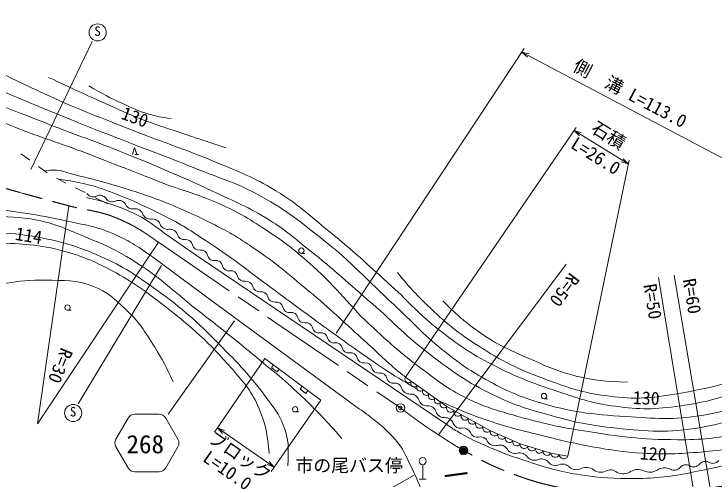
# Model space of a CAD drawing. Units: millimetres, scale not verified. Extents: x 40000 to 680000, y 20000 to 380000.
# Drawn here: x 393709 to 491527, y 254320 to 319340 of the extents above; entities that cross this region are included whole.
import ezdxf
from ezdxf.enums import TextEntityAlignment as Align

# ---------------------------------------------------------------- set-up
doc = ezdxf.new("R2010")
doc.units = ezdxf.units.MM
doc.header["$LTSCALE"] = 1000
doc.header["$PDMODE"] = 32
doc.header["$PDSIZE"] = 500
doc.linetypes.add('CHAIN', pattern=[18.5, 12, -1.5, 3.5, -1.5])
for name, color, linetype, lineweight in [('M-BGD', 7, 'Continuous', 13), ('M-BGD-HTXT', 7, 'Continuous', 13), ('M-BMK', 2, 'CHAIN', 13), ('M-BMK-SRVR', 3, 'Continuous', 13), ('M-STR-HTXT', 7, 'Continuous', 13), ('M-TTL-BAND', 7, 'Continuous', 25)]:
    doc.layers.add(name, color=color, linetype=linetype, lineweight=lineweight)
doc.styles.add('@ＭＳ ゴシック', font='')
doc.styles.add('ＭＳ ゴシック', font='')
doc.styles.get('@ＭＳ ゴシック').set_extended_font_data('@MS Gothic')
doc.styles.get('ＭＳ ゴシック').set_extended_font_data('MS Gothic')

msp = doc.modelspace()

# ---------------------------------------------------------------- linework, layer by layer
at = {"layer": 'M-BGD'}
for p, q in [((396049, 297594), (404645, 315483)), ((410255, 299685), (410555, 300685)), ((410555, 300685), (410855, 299685)), ((395907, 298883), (394694, 299765)), ((411105, 299685), (410605, 299685)), ((398333, 297118), (397120, 298000)), ((400974, 295707), (399634, 296380)), ((403655, 294361), (402315, 295034)), ((406784, 292791), (404996, 293689)), ((414802, 288649), (419344, 285468)), ((433870, 285871), (434370, 285871)), ((413065, 285366), (421530, 279102)), ((419344, 285468), (454043, 262042)), ((414320, 284164), (402684, 264824)), ((421530, 279102), (441993, 264108)), ((401185, 277924), (401685, 277924)), ((428776, 271178), (436579, 265362)), ((429979, 270281), (429680, 269880)), ((429680, 269880), (430482, 269283)), ((430482, 269283), (430781, 269684)), ((433988, 267293), (433689, 266892)), ((433689, 266892), (434491, 266295)), ((434491, 266295), (434790, 266696)), ((467774, 265533), (468274, 265533)), ((432998, 263695), (433498, 263695)), ((450817, 254320), (450817, 256320)), ((450317, 254320), (451317, 254320))]:
    msp.add_line(p, q, dxfattribs=at)
msp.add_lwpolyline([(448422, 268563), (454180, 264454), (460282, 261077), (464462, 259224), (468715, 257951), (471114, 257533)], dxfattribs=at)
for centre, radius in [((405402, 316765), 1200), ((433870, 286246), 375), ((401185, 278299), 375), ((467774, 265908), 375), ((401981, 263553), 1200), ((432998, 264070), 375), ((450817, 256820), 500)]:
    msp.add_circle(centre, radius, dxfattribs=at)
for centre, radius, start, end in [((404773, 294874), 1086, 215.46314, 294.80385), ((405684, 292903), 1086, 35.46314, 114.80385), ((407452, 294163), 1086, 215.46314, 294.80385), ((408363, 292192), 1086, 35.46314, 114.80385), ((410301, 293216), 1125, 200.53854, 278.43909), ((410631, 290992), 1125, 20.53854, 98.43909), ((412737, 291781), 1125, 200.53854, 278.43909), ((413067, 289556), 1125, 20.53854, 98.43909), ((415173, 290345), 1125, 200.53854, 278.43909), ((415503, 288120), 1125, 20.53854, 98.43909), ((417475, 288720), 942, 192.56366, 278.03637), ((417739, 286855), 942, 12.56366, 98.03637), ((419577, 287264), 942, 192.56366, 278.03637), ((419840, 285400), 942, 12.56366, 98.03637), ((421678, 285809), 942, 192.56366, 278.03637), ((421941, 283945), 942, 12.56366, 98.03637), ((423779, 284354), 942, 192.56366, 278.03637), ((424043, 282490), 942, 12.56366, 98.03637), ((425881, 282899), 942, 192.56366, 278.03637), ((426144, 281035), 942, 12.56366, 98.03637), ((427982, 281444), 942, 192.56366, 278.03637), ((428245, 279580), 942, 12.56366, 98.03637), ((430083, 279989), 942, 192.56366, 278.03637), ((430346, 278125), 942, 12.56366, 98.03637), ((432184, 278534), 942, 192.56366, 278.03637), ((432448, 276670), 942, 12.56366, 98.03637), ((434255, 277068), 909, 192.29184, 279.37238), ((434551, 275275), 909, 12.29184, 99.37238), ((436326, 275662), 909, 192.29184, 279.37238), ((436622, 273869), 909, 12.29184, 99.37238), ((438398, 274256), 909, 192.29184, 279.37238), ((438694, 272462), 909, 12.29184, 99.37238), ((440470, 272849), 909, 192.29184, 279.37238), ((440766, 271056), 909, 12.29184, 99.37238), ((442542, 271443), 909, 192.29184, 279.37238), ((442838, 269650), 909, 12.29184, 99.37238), ((444614, 270037), 909, 192.29184, 279.37238), ((444909, 268244), 909, 12.29184, 99.37238), ((446685, 268630), 909, 192.29184, 279.37238), ((448836, 268274), 505, 145.09314, 323.8898), ((446981, 266837), 909, 12.29184, 99.37238), ((449659, 267687), 505, 145.09314, 323.8898), ((450481, 267100), 505, 145.09314, 323.8898), ((449005, 267395), 1193, 197.77165, 273.32037), ((449143, 265013), 1193, 17.77165, 93.32037), ((451304, 266513), 505, 145.09314, 323.8898), ((452127, 265926), 505, 145.09314, 323.8898), ((451415, 265741), 1193, 197.77165, 273.32037), ((452949, 265339), 505, 145.09314, 323.8898), ((451553, 263359), 1193, 17.77165, 93.32037), ((453772, 264752), 505, 145.09314, 323.8898), ((454731, 264250), 588, 159.62915, 322.44743), ((453825, 264088), 1193, 197.77165, 273.32037), ((455748, 263687), 588, 159.62915, 322.44743), ((456765, 263124), 588, 159.62915, 322.44743), ((453964, 261706), 1193, 17.77165, 93.32037), ((457782, 262561), 588, 159.62915, 322.44743), ((458799, 261998), 588, 159.62915, 322.44743), ((456058, 262448), 1031, 201.519, 283.044), ((456524, 260440), 1031, 21.519, 103.044), ((459816, 261435), 588, 159.62915, 322.44743), ((458441, 261196), 1031, 201.519, 283.044), ((458906, 259188), 1031, 21.519, 103.044), ((460836, 260916), 577, 163.72495, 328.44256), ((461881, 260452), 577, 163.72495, 328.44256), ((460924, 260223), 1246, 211.79791, 285.66107), ((462926, 259989), 577, 163.72495, 328.44256), ((463971, 259525), 577, 163.72495, 328.44256), ((465010, 259120), 558, 169.29854, 337.39284), ((461597, 257823), 1246, 31.79791, 105.66107), ((463715, 259136), 1246, 211.79791, 285.66107), ((466074, 258802), 558, 169.29854, 337.39284), ((467137, 258484), 558, 169.29854, 337.39284), ((468200, 258166), 558, 169.29854, 337.39284), ((464387, 256737), 1246, 31.79791, 105.66107), ((466424, 258208), 1272, 219.81937, 292.88615), ((469335, 257966), 620, 181.31257, 338.91002), ((470535, 257757), 620, 181.31257, 338.91002), ((467413, 255864), 1272, 39.81937, 112.88615), ((469368, 257493), 1272, 219.81937, 292.88615), ((470357, 255149), 1272, 39.81937, 112.88615), ((487602, 255238), 1067, 60.13453, 140.20373), ((488664, 257089), 1067, 240.13453, 320.20373), ((490303, 255723), 1067, 60.13453, 140.20373), ((491366, 257573), 1067, 240.13453, 320.20373), ((472308, 257153), 1536, 230.69676, 296.98787), ((473702, 254414), 1536, 50.69676, 116.98787), ((475649, 256792), 1536, 230.69676, 296.98787), ((477043, 254054), 1536, 50.69676, 116.98787), ((478849, 256894), 1849, 243.22558, 303.50734), ((480891, 253810), 1849, 63.22558, 123.50734), ((482557, 257112), 1849, 243.22558, 303.50734), ((484598, 254028), 1849, 63.22558, 123.50734), ((485962, 256604), 1067, 240.13453, 320.20373)]:
    msp.add_arc(centre, radius, start, end, dxfattribs=at)
for points, knots in [([(350178, 319181), (350965, 318291), (351291, 317972), (352140, 317363), (353245, 316572), (354030, 316387), (355303, 315910), (357085, 315240), (358173, 315143), (360028, 314710), (363005, 314015), (364720, 313839), (367697, 313138), (371369, 312274), (373462, 311889), (377046, 310711), (380476, 309584), (382294, 308661), (385612, 307236), (388624, 305942), (390214, 304996), (393245, 303747), (397081, 302165), (399337, 301554), (403222, 300094), (407943, 298319), (410542, 297204), (415264, 295429), (418045, 294383), (419695, 294027), (422406, 292812), (425243, 291541), (426731, 290593), (429330, 288886), (431891, 287205), (433198, 286065), (435491, 284034), (439031, 280899), (440490, 278595), (443969, 275393), (446521, 273044), (447987, 271756), (450757, 269668), (453185, 267837), (454564, 266773), (457306, 265456), (459589, 264360), (460981, 263984), (463412, 263276), (467226, 262164), (469411, 261666), (473335, 261040), (478399, 260232), (481278, 259834), (486406, 259813), (489830, 259800), (491773, 260009), (495129, 260686), (497032, 261070), (498068, 261472), (499845, 262253), (501703, 263070), (502662, 263702), (504425, 264707), (506549, 265917), (507680, 266697), (509810, 267897), (510588, 268336), (510838, 268480), (511809, 269008)], [0, 0, 0, 0, 1, 1, 1, 2, 2, 2, 3, 3, 3, 4, 4, 4, 5, 5, 5, 6, 6, 6, 7, 7, 7, 8, 8, 8, 9, 9, 9, 10, 10, 10, 11, 11, 11, 12, 12, 12, 13, 13, 13, 14, 14, 14, 15, 15, 15, 16, 16, 16, 17, 17, 17, 18, 18, 18, 19, 19, 19, 20, 20, 20, 21, 21, 21, 22, 22, 22, 23, 23, 23, 23]), ([(248796, 315022), (250123, 315032), (250497, 315017), (251586, 314972), (253619, 314888), (254750, 314701), (256771, 314463), (261674, 313886), (264407, 313459), (269299, 312791), (273387, 312232), (275678, 311920), (279754, 311277), (292124, 309324), (298995, 307886), (311331, 305729), (320306, 304160), (325328, 303247), (334311, 301722), (344898, 299924), (350830, 298924), (361428, 297190), (366792, 296312), (369807, 295881), (375167, 294982), (381017, 294000), (384271, 293320), (390112, 292290), (394326, 291547), (396736, 291386), (400907, 290436), (403512, 289843), (405050, 289691), (407504, 288637), (409820, 287642), (410693, 287045), (413065, 285366)], [0, 0, 0, 0, 1, 1, 1, 2, 2, 2, 3, 3, 3, 4, 4, 4, 5, 5, 5, 6, 6, 6, 7, 7, 7, 8, 8, 8, 9, 9, 9, 10, 10, 10, 11, 11, 11, 12, 12, 12, 12]), ([(376374, 315051), (380613, 312181), (381955, 311328), (385751, 309327), (390293, 306932), (393087, 306107), (397855, 304202), (401961, 302561), (404328, 301815), (408432, 300167), (413575, 298102), (416443, 296903), (421462, 294552), (424618, 293073), (426464, 292361), (429422, 290517), (431756, 289062), (432893, 287990), (435042, 286274), (438551, 283472), (440387, 281746), (443783, 278809), (446957, 276066), (448519, 274269), (451852, 271721), (455099, 269240), (457000, 267888), (460671, 266092), (463461, 264728), (465152, 264212), (468140, 263366), (471592, 262389), (473570, 261903), (477136, 261513), (481688, 261014), (484330, 260721), (488858, 261403), (493165, 262053), (495495, 262988), (499544, 264593), (503431, 266134), (505594, 267144), (509085, 269445), (512427, 271648), (514080, 273237), (516881, 276097), (519410, 278678), (520506, 280438), (522456, 283480), (523488, 285090), (523853, 285660), (524969, 287681)], [0, 0, 0, 0, 1, 1, 1, 2, 2, 2, 3, 3, 3, 4, 4, 4, 5, 5, 5, 6, 6, 6, 7, 7, 7, 8, 8, 8, 9, 9, 9, 10, 10, 10, 11, 11, 11, 12, 12, 12, 13, 13, 13, 14, 14, 14, 15, 15, 15, 16, 16, 16, 17, 17, 17, 17]), ([(381215, 314086), (384466, 312278), (385391, 311809), (388121, 310451), (392686, 308181), (395368, 307167), (400079, 305217), (403228, 303914), (405012, 303230), (408184, 301982), (412350, 300343), (414717, 299508), (418865, 297825), (422597, 296312), (424841, 295763), (428352, 293791), (431923, 291784), (433722, 290305), (436930, 287757), (441025, 284504), (442948, 282248), (446789, 278698), (449422, 276263), (450728, 274705), (453513, 272446), (455577, 270772), (456782, 269864), (459095, 268554), (462015, 266901), (463734, 266035), (466946, 265065), (471586, 263663), (474355, 263367), (479192, 263053), (483336, 262785), (485729, 262522), (489823, 263217), (493847, 263900), (496076, 264704), (499746, 266488), (504160, 268635), (506456, 270266), (510268, 273358), (513799, 276222), (515632, 278072), (518434, 281652), (520442, 284216), (521145, 285245), (523120, 288546)], [0, 0, 0, 0, 1, 1, 1, 2, 2, 2, 3, 3, 3, 4, 4, 4, 5, 5, 5, 6, 6, 6, 7, 7, 7, 8, 8, 8, 9, 9, 9, 10, 10, 10, 11, 11, 11, 12, 12, 12, 13, 13, 13, 14, 14, 14, 15, 15, 15, 16, 16, 16, 16]), ([(265568, 313292), (267505, 312541), (268104, 312336), (269773, 311866), (271968, 311249), (273271, 311212), (275503, 310746), (282030, 309384), (285655, 308472), (292183, 307113), (301287, 305218), (306404, 304232), (315559, 302602), (324544, 301001), (329643, 300482), (338621, 298840), (344882, 297695), (348446, 297267), (354595, 295623), (360205, 294123), (363240, 292906), (368825, 291316), (371079, 290674), (372299, 290094), (374618, 289748), (378628, 289151), (380933, 289387), (384977, 289094), (389729, 288750), (392450, 288982), (397135, 288113), (400618, 287466), (402564, 286877), (405803, 285441), (409086, 283986), (410772, 282810), (413686, 280712), (417313, 278101), (419192, 276399), (422337, 273224), (425130, 270404), (426677, 268777), (429052, 265596), (430070, 264232), (430708, 263468), (431342, 261889), (432177, 259806), (432051, 258650), (431996, 256182)], [0, 0, 0, 0, 1, 1, 1, 2, 2, 2, 3, 3, 3, 4, 4, 4, 5, 5, 5, 6, 6, 6, 7, 7, 7, 8, 8, 8, 9, 9, 9, 10, 10, 10, 11, 11, 11, 12, 12, 12, 13, 13, 13, 14, 14, 14, 15, 15, 15, 16, 16, 16, 16]), ([(389483, 312320), (393802, 310114), (395000, 309527), (398606, 307886), (403120, 305832), (405737, 304882), (410346, 303052), (414738, 301308), (417293, 300569), (421650, 298736), (424811, 297406), (426649, 296761), (429610, 295028), (433364, 292832), (435125, 291066), (438496, 288318), (441709, 285700), (443381, 284081), (446456, 281303), (449049, 278961), (450262, 277372), (453022, 275229), (455792, 273076), (457428, 271932), (460545, 270322), (463982, 268547), (466033, 267776), (469705, 266560), (472566, 265612), (474176, 264994), (477160, 264570), (480661, 264073), (482708, 263982), (486211, 264461), (491417, 265172), (494344, 266105), (499077, 268386), (503656, 270593), (506018, 272306), (509982, 275488), (513651, 278433), (515587, 280385), (518187, 284306), (519472, 286244), (519980, 287021), (521166, 289460)], [0, 0, 0, 0, 1, 1, 1, 2, 2, 2, 3, 3, 3, 4, 4, 4, 5, 5, 5, 6, 6, 6, 7, 7, 7, 8, 8, 8, 9, 9, 9, 10, 10, 10, 11, 11, 11, 12, 12, 12, 13, 13, 13, 14, 14, 14, 15, 15, 15, 15]), ([(398516, 310483), (402382, 308681), (403372, 308209), (406512, 306812), (408452, 305949), (409511, 305397), (411492, 304631), (413564, 303829), (414767, 303492), (416871, 302777), (419379, 301925), (420175, 301665), (423304, 300633)], [0, 0, 0, 0, 1, 1, 1, 2, 2, 2, 3, 3, 3, 4, 4, 4, 4]), ([(404145, 309291), (406299, 308077), (406914, 307708), (408773, 306868), (410216, 306215), (411005, 305770), (412529, 305341), (413737, 305001), (414214, 304913), (415679, 304711)], [0, 0, 0, 0, 1, 1, 1, 2, 2, 2, 3, 3, 3, 3]), ([(398128, 297429), (398652, 297517), (398849, 297516), (399313, 297515), (400361, 297514), (400913, 297176), (401930, 296923), (404128, 296377), (405375, 296121), (407541, 295458), (410257, 294628), (411791, 294183), (414437, 293150), (417367, 292005), (418972, 291261), (421779, 289842), (423898, 288771), (425043, 288077), (427013, 286753), (430507, 284405), (432263, 282803), (435491, 280101), (438452, 277623), (439979, 276084), (442851, 273504), (444757, 271792), (445738, 270732), (447728, 269118), (447998, 268900), (448085, 268823), (448422, 268563)], [0, 0, 0, 0, 1, 1, 1, 2, 2, 2, 3, 3, 3, 4, 4, 4, 5, 5, 5, 6, 6, 6, 7, 7, 7, 8, 8, 8, 9, 9, 9, 10, 10, 10, 10]), ([(369787, 295804), (370314, 295391), (370483, 295271), (370957, 294971), (371615, 294554), (372002, 294336), (372730, 294059), (373755, 293670), (374419, 293787), (375502, 293621), (378024, 293234), (379448, 293088), (381965, 292671), (385181, 292138), (386949, 291628), (390180, 291193), (392812, 290838), (394345, 291060), (396946, 290525), (399792, 289939), (401264, 289134), (403961, 288053), (406154, 287175), (407375, 286630), (409413, 285436), (413901, 282809), (415920, 280588), (420031, 277404), (422809, 275251), (424338, 274010), (427046, 271770), (429926, 269387), (431608, 268120), (434288, 265514), (436422, 263437), (437138, 262673), (439531, 259980)], [0, 0, 0, 0, 1, 1, 1, 2, 2, 2, 3, 3, 3, 4, 4, 4, 5, 5, 5, 6, 6, 6, 7, 7, 7, 8, 8, 8, 9, 9, 9, 10, 10, 10, 11, 11, 11, 12, 12, 12, 12]), ([(399911, 296241), (401803, 295985), (402388, 295898), (403938, 295507), (405616, 295083), (406528, 294732), (408138, 294096), (411038, 292949), (412618, 292187), (415392, 290764), (417843, 289507), (419095, 288579), (421390, 287057), (425222, 284515), (427195, 282841), (430908, 280128), (433425, 278289), (434809, 277221), (437341, 275403), (440065, 273447), (441574, 272326), (444347, 270442), (445997, 269320), (446944, 268724), (448657, 267700), (449167, 267395), (449332, 267293), (449969, 266927)], [0, 0, 0, 0, 1, 1, 1, 2, 2, 2, 3, 3, 3, 4, 4, 4, 5, 5, 5, 6, 6, 6, 7, 7, 7, 8, 8, 8, 9, 9, 9, 9]), ([(403859, 293661), (405379, 293321), (405833, 293217), (407064, 292816), (408354, 292397), (409068, 292121), (410295, 291540), (412185, 290644), (412816, 290103), (414802, 288649)], [0, 0, 0, 0, 1, 1, 1, 2, 2, 2, 3, 3, 3, 3]), ([(354200, 292959), (355863, 292636), (356348, 292512), (357705, 292148), (360044, 291521), (361298, 290971), (363553, 290086), (365320, 289392), (366127, 288545), (367951, 288014), (371241, 287056), (373250, 287228), (376674, 287069), (382142, 286815), (385216, 287574), (390685, 287355), (394389, 287207), (396529, 287247), (400117, 286319), (403088, 285551), (404715, 284872), (407423, 283430), (410457, 281814), (412015, 280633), (414729, 278523), (418693, 275441), (420827, 273537), (424134, 269759), (425890, 267752), (426945, 266575), (427977, 264116), (428941, 261822), (429085, 260669), (429368, 257901)], [0, 0, 0, 0, 1, 1, 1, 2, 2, 2, 3, 3, 3, 4, 4, 4, 5, 5, 5, 6, 6, 6, 7, 7, 7, 8, 8, 8, 9, 9, 9, 10, 10, 10, 11, 11, 11, 11]), ([(447276, 283202), (449275, 280794), (449950, 280063), (451856, 278241), (454468, 275745), (456100, 274487), (459162, 272571), (462512, 270473), (464555, 269514), (468267, 268155), (471332, 267031), (473101, 266413), (476336, 265974), (479987, 265478), (482138, 265502), (485768, 266137), (491896, 267210), (495495, 267976), (500938, 270990), (504721, 273084), (506419, 274944), (509661, 277805), (512594, 280391), (514184, 281969), (516476, 285138), (517839, 287022), (518339, 287757), (519685, 290152)], [0, 0, 0, 0, 1, 1, 1, 2, 2, 2, 3, 3, 3, 4, 4, 4, 5, 5, 5, 6, 6, 6, 7, 7, 7, 8, 8, 8, 9, 9, 9, 9]), ([(454043, 262042), (454780, 261519), (455010, 261382), (455648, 260988), (457084, 260102), (457965, 259733), (459504, 259039), (461982, 257920), (463434, 257428), (466024, 256599), (468643, 255760), (470141, 255333), (472857, 254902), (475802, 254435), (477493, 254369), (480475, 254391), (483635, 254413), (485420, 254644), (488519, 255263), (493343, 256225), (496064, 256881), (500632, 258704), (504243, 260145), (506357, 260857), (509634, 262950), (514838, 266274), (517750, 268325), (521980, 272824), (525989, 277090), (527291, 279193), (530754, 284976)], [0, 0, 0, 0, 1, 1, 1, 2, 2, 2, 3, 3, 3, 4, 4, 4, 5, 5, 5, 6, 6, 6, 7, 7, 7, 8, 8, 8, 9, 9, 9, 10, 10, 10, 10]), ([(351558, 280446), (352842, 280097), (353222, 280014), (354302, 279798), (356037, 279452), (357036, 279423), (358793, 279227), (361169, 278963), (362504, 278837), (364892, 278717), (368777, 278522), (370972, 278388), (374851, 278681), (379775, 279052), (382425, 280101), (387313, 280807), (391517, 281414), (393861, 282198), (398108, 282116), (400749, 282065), (402367, 282237), (404814, 281243), (406768, 280450), (407678, 279564), (409230, 278136), (411186, 276336), (411972, 274996), (413374, 272738), (414504, 270917), (414872, 270193), (415936, 267886)], [0, 0, 0, 0, 1, 1, 1, 2, 2, 2, 3, 3, 3, 4, 4, 4, 5, 5, 5, 6, 6, 6, 7, 7, 7, 8, 8, 8, 9, 9, 9, 10, 10, 10, 10]), ([(453651, 279227), (455571, 277280), (456278, 276665), (458158, 275265), (460878, 273238), (462690, 272497), (465791, 271121), (468254, 270029), (469644, 269370), (472260, 268722), (474995, 268045), (476146, 268004), (479421, 267850)], [0, 0, 0, 0, 1, 1, 1, 2, 2, 2, 3, 3, 3, 4, 4, 4, 4]), ([(453047, 265263), (456334, 263814), (457307, 263388), (460129, 262436), (463017, 261462), (464694, 261099), (467652, 260365), (470320, 259702), (471815, 259314), (474522, 258838), (477250, 258359), (478789, 258081), (481555, 257932), (484745, 257759), (486549, 257830), (489733, 258095), (492879, 258357), (494680, 258520), (497705, 259422), (499214, 259872), (499786, 260043), (501509, 260755)], [0, 0, 0, 0, 1, 1, 1, 2, 2, 2, 3, 3, 3, 4, 4, 4, 5, 5, 5, 6, 6, 6, 7, 7, 7, 7]), ([(441993, 264108), (442740, 263603), (442948, 263436), (443540, 262979), (445008, 261849), (445795, 261150), (447039, 259777), (448113, 258591), (448386, 257669), (449102, 256237), (450495, 253453), (451055, 251785), (452119, 248859), (453078, 246222), (453435, 244681), (454127, 241962), (455021, 238450), (455473, 236461), (455999, 232875), (456351, 230479), (456455, 229645), (456708, 226715)], [0, 0, 0, 0, 1, 1, 1, 2, 2, 2, 3, 3, 3, 4, 4, 4, 5, 5, 5, 6, 6, 6, 7, 7, 7, 7])]:
    msp.add_open_spline(points, degree=3, knots=knots, dxfattribs=at)
at = {"layer": 'M-BMK'}
msp.add_line((413891, 287430), (447704, 264250), dxfattribs=at)
for points, knots in [([(259058, 321271), (291050, 316250), (299316, 315070), (325018, 310498), (337607, 308259), (344767, 307512), (357216, 304596), (363534, 303117), (367001, 301998), (373259, 300283), (379142, 298672), (382428, 297738), (388307, 296112), (393289, 294734), (396072, 293934), (401065, 292596), (403832, 291854), (405529, 291876), (408166, 290756), (410546, 289744), (411456, 289141), (413891, 287430)], [0, 0, 0, 0, 1, 1, 1, 2, 2, 2, 3, 3, 3, 4, 4, 4, 5, 5, 5, 6, 6, 6, 7, 7, 7, 7]), ([(447704, 264250), (450159, 262443), (450820, 261930), (452905, 260573), (454306, 259662), (455081, 259132), (456539, 258316), (458699, 257108), (459915, 256415), (462214, 255496), (466150, 253924), (468500, 253317), (472687, 252652), (477714, 251854), (480641, 252106), (485717, 252489), (490811, 252873), (493700, 253336), (498584, 254833), (503939, 256475), (506977, 257606), (511716, 260592), (516347, 263509), (518682, 265596), (522593, 269424), (527612, 274336), (529073, 276833), (533582, 283654)], [0, 0, 0, 0, 1, 1, 1, 2, 2, 2, 3, 3, 3, 4, 4, 4, 5, 5, 5, 6, 6, 6, 7, 7, 7, 8, 8, 8, 9, 9, 9, 9])]:
    msp.add_open_spline(points, degree=3, knots=knots, dxfattribs=at)
at = {"layer": 'M-BMK-SRVR'}
msp.add_circle((447704, 264250), 600, dxfattribs=at)
msp.add_point((447704, 264250), dxfattribs=at)
at = {"layer": 'M-STR-HTXT'}
for p, q in [((438728, 274735), (465008, 314510)), ((464679, 314012), (493083, 299005)), ((464679, 314012), (465446, 313323)), ((464679, 314012), (465680, 313766)), ((448422, 268563), (472271, 303459)), ((471992, 303051), (479543, 298366)), ((471992, 303051), (472710, 302311)), ((471992, 303051), (472973, 302736)), ((479650, 298880), (471114, 257533)), ((479543, 298366), (478562, 298681)), ((479543, 298366), (478825, 299105)), ((401375, 292510), (396971, 262040)), ((396971, 262040), (413891, 287430)), ((453024, 260497), (470879, 284341)), ((491001, 253046), (485965, 282837)), ((488652, 252750), (483784, 282480)), ((424544, 276429), (415239, 263378)), ((428776, 271178), (421749, 260879)), ((436579, 265362), (429626, 255388)), ((413988, 263372), (410586, 263372)), ((409659, 262836), (407958, 259890)), ((416617, 259890), (414916, 262836)), ((422147, 261464), (430043, 255986)), ((422147, 261464), (422826, 260688)), ((422147, 261464), (423111, 261099)), ((407958, 258819), (409659, 255873)), ((414916, 255873), (416617, 258819)), ((430043, 255986), (429079, 256351)), ((430043, 255986), (429364, 256762)), ((413988, 255337), (410586, 255337)), ((449627, 254844), (425679, 241449))]:
    msp.add_line(p, q, dxfattribs=at)
for centre, start, end in [((410586, 262301), 90, 150), ((413988, 262301), 30, 90), ((408886, 259355), 150, 210), ((415689, 259355), 330, 30), ((410586, 256408), 210, 270), ((413988, 256408), 270, 330)]:
    msp.add_arc(centre, 1071, start, end, dxfattribs=at)
at = {"layer": 'M-TTL-BAND', "lineweight": 13}
for radius in [600, 480, 360, 240, 120, 20]:
    msp.add_circle((456539, 258316), radius, dxfattribs=at)
at = {"layer": 'M-TTL-BAND'}
msp.add_point((456539, 258316), dxfattribs=at)

# ---------------------------------------------------------------- texts
at = {"layer": 'M-BGD', "style": 'ＭＳ ゴシック'}
for p in [(404938, 317602), (401517, 264390)]:
    msp.add_text('S', height=1320, dxfattribs=at).set_placement(p, align=Align.TOP_LEFT)
for s, rotation, p in [('130', 339.544, (410619, 304934)), ('114', 350.628, (395771, 288365)), ('130', 357.763, (482066, 265648)), ('120', 355.938, (483042, 257853))]:
    msp.add_text(s, height=1833, rotation=rotation, dxfattribs=at).set_placement(p, align=Align.MIDDLE_CENTER)
at = {"layer": 'M-BGD-HTXT', "style": 'ＭＳ ゴシック'}
msp.add_text('市の尾バス停', height=1833, dxfattribs=at).set_placement((433039, 254759), align=Align.BOTTOM_LEFT)
at = {"layer": 'M-BGD-HTXT', "style": '@ＭＳ ゴシック'}
msp.add_text('一般県道長門秋芳線', height=2566, rotation=277.778, dxfattribs=at).set_placement((457341, 241026), align=Align.MIDDLE_CENTER)
at = {"layer": 'M-STR-HTXT', "style": 'ＭＳ ゴシック'}
for s, rotation, p in [('側\u3000溝 L=113.0', 332.151, (479115, 306950)), ('石積', 328.187, (476031, 301133)), ('R=50', 233.173, (469474, 281625)), ('R=60', 279.595, (487011, 279648)), ('R=30', 247.84, (398854, 270706))]:
    msp.add_text(s, height=1833, rotation=rotation, dxfattribs=at).set_placement(p, align=Align.BOTTOM_CENTER)
for s, rotation, p in [('L=26.0', 328.187, (475504, 300283)), ('R=50', 279.299, (483869, 279293)), ('ブロック', 325.252, (425810, 258314)), ('L=10.0', 325.252, (424073, 256275))]:
    msp.add_text(s, height=1833, rotation=rotation, dxfattribs=at).set_placement(p, align=Align.TOP_CENTER)
msp.add_text('268', height=2566, dxfattribs=at).set_placement((412051, 259197), align=Align.MIDDLE_CENTER)

doc.saveas('drawing.dxf')
